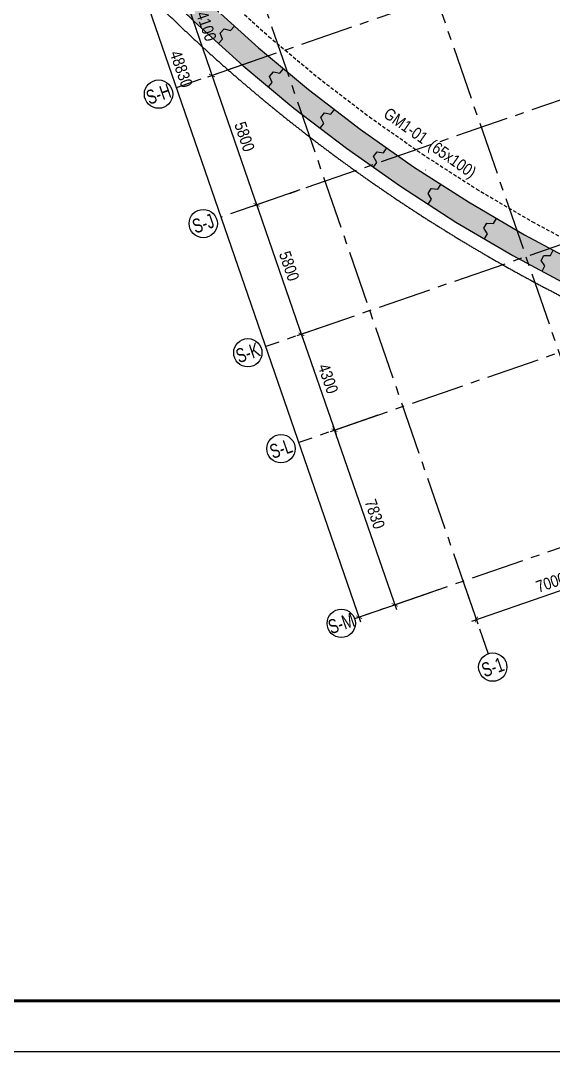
# Model space of a CAD drawing. Header units: millimetres. Extents: x -1534340 to 1713810, y -1348191 to 1114081.
# Drawn here: x 670332 to 692903, y -366824 to -323149 of the extents above; entities that cross this region are included whole.
import ezdxf
from ezdxf.enums import TextEntityAlignment as Align
from ezdxf.xclip import XClip

# ---------------------------------------------------------------- set-up
doc = ezdxf.new("R2010")
doc.units = ezdxf.units.MM
doc.header["$LTSCALE"] = 100
doc.header["$XCLIPFRAME"] = 0
doc.header["$PDMODE"] = 32
doc.header["$PDSIZE"] = 2.5
for name, pattern in [('CENTER2', [1.125, 0.75, -0.125, 0.125, -0.125]), ('DASHED', [4.5, 3, -1.5]), ('Xref_ST_MBDV Cot vach 30.7.2022$0$DASHDOT', [1, 0.5, -0.25, 0, -0.25])]:
    doc.linetypes.add(name, pattern=pattern)
for name, color, linetype in [('ccu11-Dim', 8, 'Continuous'), ('ccu11-Khuat', 9, 'DASHED'), ('ccu12-Text', 31, 'Continuous'), ('ccu12-Truc', 13, 'CENTER2'), ('KT-Dim', 8, 'Continuous'), ('Xref_ST_MBDV Cot vach 30.7.2022$0$Xref_ST_MBDV Cot vach 30.7.2022|Xref_ST_MBDV Cot vach 30.7.2022|Xref_ST_MBDV Cot vach 30.7.2022|Xref_ST_MBDV Cot vach 30.7.2022|A-CORE-OTLN', 2, 'Continuous'), ('Xref_ST_MBDV Cot vach 30.7.2022$0$Xref_ST_MBDV Cot vach 30.7.2022|Xref_ST_MBDV Cot vach 30.7.2022|Xref_ST_MBDV Cot vach 30.7.2022|Xref_ST_MBDV Cot vach 30.7.2022|A-WALL-PATT', 251, 'Continuous'), ('Xref_ST_MBDV Cot vach 30.7.2022$0$Xref_ST_MBDV Cot vach 30.7.2022|Xref_ST_MBDV Cot vach 30.7.2022|Xref_ST_MBDV Cot vach 30.7.2022|Xref_ST_MBDV Cot vach 30.7.2022|ccu12-Thay', 7, 'Continuous'), ('Xref_ST_MBDV Cot vach 30.7.2022$0$Xref_ST_MBDV Cot vach 30.7.2022|Xref_ST_MBDV Cot vach 30.7.2022|Xref_ST_MBDV Cot vach 30.7.2022|Xref_ST_MBDV Cot vach 30.7.2022|Site_plot line', 1, 'Xref_ST_MBDV Cot vach 30.7.2022$0$DASHDOT'), ('Xref_ST_MBDV Cot vach 30.7.2022|Xref_ST_MBDV Cot vach 30.7.2022|Xref_ST_MBDV Cot vach 30.7.2022|Xref_ST_MBDV Cot vach 30.7.2022|A-GRID-SYM', 50, 'Continuous')]:
    doc.layers.add(name, color=color, linetype=linetype)
doc.layers.add('ccu12-Tencaukien', color=9, linetype='Continuous', lineweight=15)
doc.layers.add('KT-Net thay', color=7, linetype='Continuous', lineweight=15)
doc.styles.add('Arial Narrow', font='ARIALN.TTF')
doc.styles.add('HBA-Text', font='GOTHIC.TTF')
doc.dimstyles.new('ccu12-200', dxfattribs={"dimscale": 200, "dimtxt": 2.5, "dimasz": 1, "dimexe": 1, "dimexo": 2, "dimgap": 1, "dimtad": 1, "dimdec": 0, "dimrnd": 5, "dimdsep": 46, "dimtxsty": 'Arial Narrow', "dimblk": 'ARCHTICK', "dimcen": -1, "dimdle": 1, "dimclrd": 256, "dimclre": 256, "dimclrt": 3, "dimadec": 0, "dimazin": 2, "dimtfac": 0.1, "dimtdec": 0, "dimtmove": 0, "dimatfit": 1, "dimldrblk": 'ARCHTICK', "dimfxl": 1, "dimtvp": 0.833333, "dimtolj": 1, "dimtzin": 12, "dimarcsym": 0})

# ---------------------------------------------------------------- blocks, each defined once
blk = doc.blocks.new('Khung ten_A1', base_point=(-3406704, 253379))
at = {"layer": 'Defpoints', "color": 1}
blk.add_lwpolyline([(84100, 0), (84100, 59471), (0, 59471), (0, 0)], close=True, dxfattribs=at)
at = {"layer": 'KT-Net thay', "const_width": 60}
blk.add_lwpolyline([(2700, 1071), (83100, 1071), (83100, 58471), (2700, 58471)], close=True, dxfattribs=at)
blk = doc.blocks.new('Xref_ST_MBDV Cot vach 30.7.2022$0$Tuong Vay01-flat-1')
at = {"layer": 'Xref_ST_MBDV Cot vach 30.7.2022$0$Xref_ST_MBDV Cot vach 30.7.2022|Xref_ST_MBDV Cot vach 30.7.2022|Xref_ST_MBDV Cot vach 30.7.2022|Xref_ST_MBDV Cot vach 30.7.2022|A-WALL-PATT'}
h = blk.add_hatch(dxfattribs=at)
h.set_pattern_fill('ACET-2D-VATLIEU04', color=256, scale=50, pattern_type=2)
h.set_pattern_definition([(50, (-11139561.84, -1407213.45), (-225.902474, 189.5546825), [37.5, -412.5]), (355, (-11139561.84, -1407213.45), (32.127212, 367.215716), [30, -330]), (100.4514, (-11139531.95, -1407216.06), (-341.231527, -62.944187), [31.870095, -350.571056]), (46.1842, (-11139561.84, -1407113.45), (-319.180497, 306.252097), [56.25, -618.75]), (96.6356, (-11139517.37, -1407120.34), (-516.995922, -60.144022), [47.805144, -525.8565]), (351.1842, (-11139561.84, -1407113.45), (84.740774, 546.39543), [45, -495]), (21, (-11139511.84, -1407138.45), (-105.680822, 275.3079534), [37.5, -412.5]), (326, (-11139511.84, -1407138.45), (206.128805, 305.59852), [30, -330]), (71.4514, (-11139486.97, -1407155.22), (-328.963765, 110.380101), [31.870095, -350.571056]), (37.5, (-11139561.84, -1407213.45), (-78.1345294, 101.8269012), [0, -326, 0, -335, 0, -331.25]), (7.5, (-11139561.84, -1407213.45), (-23.2793464, 176.824191), [0, -191, 0, -318.5, 0, -126.25]), (327.5, (-11139673.34, -1407213.45), (71.9444175, 112.9301145), [0, -125, 0, -390, 0, -517.5000003]), (317.5, (-11139723.34, -1407213.45), (158.0205496, 172.449169), [0, -162.5, 0, -259, 0, -367.5]), (45, (-11139561.84, -1407213.45), (-150.260191, 150.260191), []), (45, (-11139561.84, -1407152.2), (-150.260191, 150.260191), [])])
h.paths.add_polyline_path([(-82665, -118500), (-81837, -121132), (-80903, -123728), (-79863, -126284), (-78720, -128795), (-77475, -131258), (-76131, -133667), (-74689, -136020), (-73153, -138312), (-71525, -140539), (-69807, -142699), (-68002, -144786), (-66114, -146798), (-64145, -148731), (-62100, -150582), (-59980, -152349), (-57790, -154027), (-55533, -155614), (-53213, -157109), (-50835, -158507), (-48401, -159807), (-45916, -161007), (-43385, -162104), (-40811, -163097), (-38198, -163985), (-35551, -164765), (-32875, -165436), (-30174, -165998), (-27451, -166448), (-24702, -166789), (-4397, -168938), (36420, -167648), (41836, -160719), (12445, -24368), (8473, -9249), (-4719, -5521), (-10557, -9947), (-34021, -27848), (-39777, -32009), (-41249, -35294), (-45787, -38574), (-49368, -38942), (-57644, -44924), (-59845, -46601), (-61969, -48362), (-64020, -50208), (-65993, -52137), (-67887, -54144), (-69696, -56226), (-71420, -58381), (-73054, -60604), (-74596, -62892), (-76043, -65242), (-77394, -67648), (-78645, -70107), (-79794, -72615), (-80841, -75168), (-81782, -77762), (-82617, -80392), (-83343, -83054), (-83961, -85743), (-84468, -88455), (-84865, -91186), (-85149, -93930), (-85321, -96684), (-85381, -99530), (-85329, -102201), (-85163, -104955), (-84886, -107701), (-84496, -110432), (-83996, -113146), (-83385, -115836)], flags=16)
h.paths.add_polyline_path([(-83625, -118781), (-82785, -121452), (-81837, -124086), (-80781, -126680), (-79621, -129228), (-78358, -131727), (-76994, -134172), (-75531, -136560), (-73973, -138886), (-72320, -141146), (-70577, -143337), (-68746, -145455), (-66829, -147497), (-64832, -149459), (-62755, -151337), (-60604, -153130), (-58382, -154833), (-56092, -156444), (-53738, -157960), (-51324, -159379), (-48854, -160699), (-46333, -161916), (-43764, -163030), (-41151, -164038), (-38500, -164938), (-35814, -165730), (-33098, -166411), (-30357, -166981), (-27595, -167438), (-24816, -167783), (-4434, -169940), (36920, -168633), (42913, -160966), (13418, -24135), (9295, -8442), (-4926, -4424), (-11163, -9151), (-34617, -27045), (-40580, -31355), (-42052, -34640), (-46156, -37607), (-49737, -37975), (-58240, -44121), (-60467, -45819), (-62623, -47605), (-64704, -49479), (-66707, -51435), (-68628, -53472), (-70465, -55586), (-72214, -57772), (-73872, -60029), (-75437, -62350), (-76905, -64734), (-78276, -67176), (-79545, -69672), (-80712, -72217), (-81774, -74808), (-82729, -77440), (-83576, -80109), (-84314, -82810), (-84940, -85539), (-85455, -88291), (-85857, -91062), (-86146, -93847), (-86321, -96642), (-86382, -99529), (-86328, -102241), (-86160, -105036), (-85879, -107821), (-85484, -110593), (-84976, -113347), (-84356, -116078)])
at = {"layer": 'Xref_ST_MBDV Cot vach 30.7.2022$0$Xref_ST_MBDV Cot vach 30.7.2022|Xref_ST_MBDV Cot vach 30.7.2022|Xref_ST_MBDV Cot vach 30.7.2022|Xref_ST_MBDV Cot vach 30.7.2022|A-CORE-OTLN', "color": 6}
for points in [[(-66829, -147497), (-64832, -149459), (-62755, -151337), (-60604, -153130), (-58382, -154833), (-56092, -156444), (-53738, -157960), (-51324, -159379), (-48854, -160699), (-46333, -161916), (-43764, -163030), (-41151, -164038), (-38500, -164938), (-35814, -165730), (-33098, -166411), (-30357, -166981), (-27595, -167438), (-24816, -167783)], [(-64145, -148731), (-62100, -150582), (-59980, -152349), (-57790, -154027), (-55533, -155614), (-53213, -157109), (-50835, -158507), (-48401, -159807), (-45916, -161007), (-43385, -162104), (-40811, -163097), (-38198, -163985), (-35551, -164765), (-32875, -165436), (-30174, -165998), (-27451, -166448), (-24702, -166789)]]:
    blk.add_lwpolyline(points, dxfattribs=at)
at = {"layer": 'Xref_ST_MBDV Cot vach 30.7.2022$0$Xref_ST_MBDV Cot vach 30.7.2022|Xref_ST_MBDV Cot vach 30.7.2022|Xref_ST_MBDV Cot vach 30.7.2022|Xref_ST_MBDV Cot vach 30.7.2022|ccu12-Thay', "ltscale": 10}
for points in [[(-63793, -150398), (-63626, -150213), (-63727, -149952), (-63560, -149767), (-63290, -149842), (-63123, -149657)], [(-61680, -152234), (-61520, -152042), (-61632, -151786), (-61472, -151593), (-61200, -151657), (-61040, -151465)], [(-59493, -153981), (-59341, -153783), (-59464, -153532), (-59311, -153333), (-59037, -153386), (-58885, -153188)], [(-57237, -155639), (-57093, -155434), (-57226, -155188), (-57082, -154983), (-56805, -155025), (-56661, -154821)], [(-54915, -157202), (-54779, -156992), (-54922, -156752), (-54787, -156541), (-54508, -156572), (-54373, -156362)], [(-52531, -158670), (-52404, -158455), (-52557, -158220), (-52430, -158004), (-52151, -158023), (-52024, -157808)], [(-50089, -160039), (-49971, -159819), (-50133, -159590), (-50015, -159370), (-49736, -159377), (-49618, -159157)]]:
    blk.add_lwpolyline(points, dxfattribs=at)
at = {"layer": 'Xref_ST_MBDV Cot vach 30.7.2022$0$Xref_ST_MBDV Cot vach 30.7.2022|Xref_ST_MBDV Cot vach 30.7.2022|Xref_ST_MBDV Cot vach 30.7.2022|Xref_ST_MBDV Cot vach 30.7.2022|Site_plot line', "ltscale": 5000}
blk.add_arc((-17764, -99529), 69167, 126.14636, 263.7927, dxfattribs=at)
blk = doc.blocks.new('GRID-SYM-flat-90')
at = {"layer": 'Xref_ST_MBDV Cot vach 30.7.2022|Xref_ST_MBDV Cot vach 30.7.2022|Xref_ST_MBDV Cot vach 30.7.2022|Xref_ST_MBDV Cot vach 30.7.2022|A-GRID-SYM'}
blk.add_circle((0, 0, 0), 900, dxfattribs=at)
at = {"layer": 'Xref_ST_MBDV Cot vach 30.7.2022|Xref_ST_MBDV Cot vach 30.7.2022|Xref_ST_MBDV Cot vach 30.7.2022|Xref_ST_MBDV Cot vach 30.7.2022|A-GRID-SYM', "style": 'HBA-Text'}
blk.add_attdef('GRID', text='', height=900, rotation=19.04714, dxfattribs=at).set_placement((0, 0, 0), align=Align.MIDDLE_CENTER)
blk = doc.blocks.new('GRID-SYM-flat-91')
at = {"layer": 'Xref_ST_MBDV Cot vach 30.7.2022|Xref_ST_MBDV Cot vach 30.7.2022|Xref_ST_MBDV Cot vach 30.7.2022|Xref_ST_MBDV Cot vach 30.7.2022|A-GRID-SYM'}
blk.add_circle((0, 0, 0), 900, dxfattribs=at)
at = {"layer": 'Xref_ST_MBDV Cot vach 30.7.2022|Xref_ST_MBDV Cot vach 30.7.2022|Xref_ST_MBDV Cot vach 30.7.2022|Xref_ST_MBDV Cot vach 30.7.2022|A-GRID-SYM', "style": 'HBA-Text'}
blk.add_attdef('GRID', text='', height=900, rotation=19.04714, dxfattribs=at).set_placement((0, 0, 0), align=Align.MIDDLE_CENTER)
blk = doc.blocks.new('GRID-SYM-flat-103')
at = {"layer": 'Xref_ST_MBDV Cot vach 30.7.2022|Xref_ST_MBDV Cot vach 30.7.2022|Xref_ST_MBDV Cot vach 30.7.2022|Xref_ST_MBDV Cot vach 30.7.2022|A-GRID-SYM'}
blk.add_circle((0, 0, 0), 900, dxfattribs=at)
at = {"layer": 'Xref_ST_MBDV Cot vach 30.7.2022|Xref_ST_MBDV Cot vach 30.7.2022|Xref_ST_MBDV Cot vach 30.7.2022|Xref_ST_MBDV Cot vach 30.7.2022|A-GRID-SYM', "style": 'HBA-Text'}
blk.add_attdef('GRID', text='', height=900, rotation=19.04714, dxfattribs=at).set_placement((0, 0, 0), align=Align.MIDDLE_CENTER)
blk = doc.blocks.new('GRID-SYM-flat-104')
at = {"layer": 'Xref_ST_MBDV Cot vach 30.7.2022|Xref_ST_MBDV Cot vach 30.7.2022|Xref_ST_MBDV Cot vach 30.7.2022|Xref_ST_MBDV Cot vach 30.7.2022|A-GRID-SYM'}
blk.add_circle((0, 0, 0), 900, dxfattribs=at)
at = {"layer": 'Xref_ST_MBDV Cot vach 30.7.2022|Xref_ST_MBDV Cot vach 30.7.2022|Xref_ST_MBDV Cot vach 30.7.2022|Xref_ST_MBDV Cot vach 30.7.2022|A-GRID-SYM', "style": 'HBA-Text'}
blk.add_attdef('GRID', text='', height=900, rotation=19.04714, dxfattribs=at).set_placement((0, 0, 0), align=Align.MIDDLE_CENTER)
blk = doc.blocks.new('_ARCHTICK')
at = {"color": 0, "linetype": 'ByBlock', "const_width": 0.15}
blk.add_lwpolyline([(-0.5, -0.5), (0.5, 0.5)], dxfattribs=at)
blk = doc.blocks.new('*D1107')
at = {"layer": 'Defpoints', "color": 0, "transparency": 16777216}
for p in [(315132, -77706, 0), (316470, -81582, 0), (314259, -82345)]:
    blk.add_point(p, dxfattribs=at)
at = {"layer": 'KT-Dim', "lineweight": -2, "transparency": 16777216}
for p, q in [((314754, -77837), (312732, -78535)), ((312856, -78280), (314324, -82534)), ((316092, -81712), (314070, -82410))]:
    blk.add_line(p, q, dxfattribs=at)
at = {"layer": 'KT-Dim', "lineweight": -2, "transparency": 16777216, "xscale": 200, "yscale": 200, "zscale": 200}
for p, rotation in [((312921, -78469), 109.0471379636341), ((314259, -82345), 289.0471379636341)]:
    blk.add_blockref('_ARCHTICK', p, dxfattribs=dict(at, rotation=rotation))
at = {"layer": 'KT-Dim', "color": 3, "transparency": 16777216, "insert": (314021, -80259), "char_height": 500, "attachment_point": 5, "rotation": 289.0471, "style": 'Arial Narrow'}
blk.add_mtext('\\A1;4100', dxfattribs=at)
blk = doc.blocks.new('*D1108')
at = {"layer": 'Defpoints', "color": 0, "transparency": 16777216}
for p in [(316470, -81582, 0), (318361, -87065, 0), (316152, -87827)]:
    blk.add_point(p, dxfattribs=at)
at = {"layer": 'KT-Dim', "lineweight": -2, "transparency": 16777216}
for p, q in [((316092, -81712), (314070, -82410)), ((314194, -82156), (316217, -88016)), ((317983, -87195), (315963, -87893))]:
    blk.add_line(p, q, dxfattribs=at)
at = {"layer": 'KT-Dim', "lineweight": -2, "transparency": 16777216, "xscale": 200, "yscale": 200, "zscale": 200}
for p, rotation in [((314259, -82345), 109.0471379636341), ((316152, -87827), 289.0471379636341)]:
    blk.add_blockref('_ARCHTICK', p, dxfattribs=dict(at, rotation=rotation))
at = {"layer": 'KT-Dim', "color": 3, "transparency": 16777216, "insert": (315636, -84937), "char_height": 500, "attachment_point": 5, "rotation": 289.0471, "style": 'Arial Narrow'}
blk.add_mtext('\\A1;5800', dxfattribs=at)
blk = doc.blocks.new('*D1109')
at = {"layer": 'Defpoints', "color": 0, "transparency": 16777216}
for p in [(306861, -58345, 0), (323836, -104143), (320491, -105298)]:
    blk.add_point(p, dxfattribs=at)
at = {"layer": 'KT-Dim', "lineweight": -2, "transparency": 16777216}
for p, q in [((306483, -58476), (304366, -59206)), ((304490, -58952), (320556, -105487)), ((323458, -104273), (320302, -105363))]:
    blk.add_line(p, q, dxfattribs=at)
at = {"layer": 'KT-Dim', "lineweight": -2, "transparency": 16777216, "xscale": 200, "yscale": 200, "zscale": 200}
for p, rotation in [((304555, -59141), 109.0471379636341), ((320491, -105298), 289.0471379636341)]:
    blk.add_blockref('_ARCHTICK', p, dxfattribs=dict(at, rotation=rotation))
at = {"layer": 'KT-Dim', "color": 3, "transparency": 16777216, "insert": (312954, -82071), "char_height": 500, "attachment_point": 5, "rotation": 289.0471, "style": 'Arial Narrow'}
blk.add_mtext('\\A1;48830', dxfattribs=at)
blk = doc.blocks.new('*D1110')
at = {"layer": 'Defpoints', "color": 0, "transparency": 16777216}
for p in [(318361, -87065, 0), (320256, -92546, 0), (318043, -93310)]:
    blk.add_point(p, dxfattribs=at)
at = {"layer": 'KT-Dim', "lineweight": -2, "transparency": 16777216}
for p, q in [((317983, -87195), (315961, -87893)), ((316085, -87639), (318108, -93500)), ((319877, -92677), (317854, -93376))]:
    blk.add_line(p, q, dxfattribs=at)
at = {"layer": 'KT-Dim', "lineweight": -2, "transparency": 16777216, "xscale": 200, "yscale": 200, "zscale": 200}
for p, rotation in [((316150, -87828), 109.0471379636341), ((318043, -93310), 289.0471379636341)]:
    blk.add_blockref('_ARCHTICK', p, dxfattribs=dict(at, rotation=rotation))
at = {"layer": 'KT-Dim', "color": 3, "transparency": 16777216, "insert": (317527, -90421), "char_height": 500, "attachment_point": 5, "rotation": 289.0471, "style": 'Arial Narrow'}
blk.add_mtext('\\A1;5800', dxfattribs=at)
blk = doc.blocks.new('*D1111')
at = {"layer": 'Defpoints', "color": 0, "transparency": 16777216}
for p in [(320256, -92546, 0), (321659, -96611, 0), (319448, -97374)]:
    blk.add_point(p, dxfattribs=at)
at = {"layer": 'KT-Dim', "lineweight": -2, "transparency": 16777216}
for p, q in [((319877, -92677), (317856, -93375)), ((317979, -93121), (319513, -97563)), ((321281, -96742), (319259, -97440))]:
    blk.add_line(p, q, dxfattribs=at)
at = {"layer": 'KT-Dim', "lineweight": -2, "transparency": 16777216, "xscale": 200, "yscale": 200, "zscale": 200}
for p, rotation in [((318045, -93310), 109.0471379636341), ((319448, -97374), 289.0471379636341)]:
    blk.add_blockref('_ARCHTICK', p, dxfattribs=dict(at, rotation=rotation))
at = {"layer": 'KT-Dim', "color": 3, "transparency": 16777216, "insert": (319177, -95193), "char_height": 500, "attachment_point": 5, "rotation": 289.0471, "style": 'Arial Narrow'}
blk.add_mtext('\\A1;4300', dxfattribs=at)
blk = doc.blocks.new('*D1112')
at = {"layer": 'Defpoints', "color": 0, "transparency": 16777216}
for p in [(321659, -96611, 0), (324214, -104012, 0), (322003, -104776)]:
    blk.add_point(p, dxfattribs=at)
at = {"layer": 'KT-Dim', "lineweight": -2, "transparency": 16777216}
for p, q in [((321281, -96742), (319259, -97440)), ((319383, -97185), (322069, -104965)), ((323836, -104143), (321814, -104841))]:
    blk.add_line(p, q, dxfattribs=at)
at = {"layer": 'KT-Dim', "lineweight": -2, "transparency": 16777216, "xscale": 200, "yscale": 200, "zscale": 200}
for p, rotation in [((319448, -97374), 109.0471379636341), ((322003, -104776), 289.0471379636341)]:
    blk.add_blockref('_ARCHTICK', p, dxfattribs=dict(at, rotation=rotation))
at = {"layer": 'KT-Dim', "color": 3, "transparency": 16777216, "insert": (321156, -100926), "char_height": 500, "attachment_point": 5, "rotation": 289.0471, "style": 'Arial Narrow'}
blk.add_mtext('\\A1;7830', dxfattribs=at)
blk = doc.blocks.new('*D1148')
at = {"layer": 'Defpoints', "color": 0, "transparency": 16777216}
for p in [(331515, -101492), (332074, -103111), (324898, -103776)]:
    blk.add_point(p, dxfattribs=at)
at = {"layer": 'KT-Dim', "lineweight": -2, "transparency": 16777216}
for p, q in [((331645, -101870), (332139, -103300)), ((325268, -105460), (332263, -103045)), ((325029, -104154), (325522, -105584))]:
    blk.add_line(p, q, dxfattribs=at)
at = {"layer": 'KT-Dim', "lineweight": -2, "transparency": 16777216, "xscale": 200, "yscale": 200, "zscale": 200}
for p, rotation in [((332074, -103111), 19.04713796363416), ((325457, -105395), 199.0471379636342)]:
    blk.add_blockref('_ARCHTICK', p, dxfattribs=dict(at, rotation=rotation))
at = {"layer": 'KT-Dim', "color": 3, "transparency": 16777216, "insert": (328617, -103823), "char_height": 500, "attachment_point": 5, "rotation": 19.0471, "style": 'Arial Narrow'}
blk.add_mtext('\\A1;7000', dxfattribs=at)
blk = doc.blocks.new('*U704')
at = {"layer": 'ccu12-Tencaukien', "color": 8, "ltscale": 10000}
blk.add_line((361, -155), (354, -155), dxfattribs=at)
at = {"layer": 'ccu12-Text', "color": 2, "style": 'Arial Narrow', "width": 0.8}
blk.add_attdef('SH', text='', height=300, dxfattribs=at).set_placement((276, 6), align=Align.BOTTOM_RIGHT)
at = {"layer": 'ccu12-Text', "color": 31, "style": 'Arial Narrow', "width": 0.8}
for tag, p in [('(', (508, -75)), ('KT', (633, -75)), (')', (963, -75))]:
    blk.add_attdef(tag, text='', height=250, dxfattribs=at).set_placement(p, align=Align.BOTTOM_LEFT)
blk = doc.blocks.new('Grid-ST-flat-3')
at = {"layer": 'ccu12-Truc', "ltscale": 30}
for p, q in [((313485.4, -49270.1), (332574.6, -104561.6)), ((306868.6, -51554.5), (325957.9, -106846)), ((377595.9, -60477.9), (312746.7, -82867)), ((377787.3, -66547.8), (314639.5, -88349.4)), ((368131.1, -76017.5), (316532.3, -93831.9)), ((369534.4, -80082.1), (317935.6, -97896.5)), ((362499.4, -90794.4), (320490.9, -105297.8))]:
    blk.add_line(p, q, dxfattribs=at)
at = {"layer": 'KT-Dim'}
ref = blk.add_blockref('GRID-SYM-flat-103', (311992.9, -83134.8, 0), dxfattribs=dict(at, xscale=0.6666666666666666, yscale=0.6666666666666666, zscale=0.6666666666666666))
ref.add_attrib('GRID', 'S-H', dxfattribs={"layer": 'Xref_ST_MBDV Cot vach 30.7.2022|Xref_ST_MBDV Cot vach 30.7.2022|Xref_ST_MBDV Cot vach 30.7.2022|Xref_ST_MBDV Cot vach 30.7.2022|A-GRID-SYM', "height": 600, "rotation": 19, "style": 'HBA-Text', "width": 0.75}).set_placement((311992.9, -83134.8, 0), align=Align.MIDDLE_CENTER)
ref = blk.add_blockref('GRID-SYM-flat-91', (313885.7, -88617.3, 0), dxfattribs=dict(at, xscale=0.6666666666666666, yscale=0.6666666666666666, zscale=0.6666666666666666))
ref.add_attrib('GRID', 'S-J', dxfattribs={"layer": 'Xref_ST_MBDV Cot vach 30.7.2022|Xref_ST_MBDV Cot vach 30.7.2022|Xref_ST_MBDV Cot vach 30.7.2022|Xref_ST_MBDV Cot vach 30.7.2022|A-GRID-SYM', "height": 600, "rotation": 19, "style": 'HBA-Text', "width": 0.75}).set_placement((313885.7, -88617.3, 0), align=Align.MIDDLE_CENTER)
ref = blk.add_blockref('GRID-SYM-flat-90', (315776.1, -94093, 0), dxfattribs=dict(at, xscale=0.6666666666666666, yscale=0.6666666666666666, zscale=0.6666666666666666))
ref.add_attrib('GRID', 'S-K', dxfattribs={"layer": 'Xref_ST_MBDV Cot vach 30.7.2022|Xref_ST_MBDV Cot vach 30.7.2022|Xref_ST_MBDV Cot vach 30.7.2022|Xref_ST_MBDV Cot vach 30.7.2022|A-GRID-SYM', "height": 600, "rotation": 19, "style": 'HBA-Text', "width": 0.75}).set_placement((315776.1, -94093, 0), align=Align.MIDDLE_CENTER)
ref = blk.add_blockref('GRID-SYM-flat-104', (317179.4, -98157.6, 0), dxfattribs=dict(at, xscale=0.6666666666666666, yscale=0.6666666666666666, zscale=0.6666666666666666))
ref.add_attrib('GRID', 'S-L', dxfattribs={"layer": 'Xref_ST_MBDV Cot vach 30.7.2022|Xref_ST_MBDV Cot vach 30.7.2022|Xref_ST_MBDV Cot vach 30.7.2022|Xref_ST_MBDV Cot vach 30.7.2022|A-GRID-SYM', "height": 600, "rotation": 19, "style": 'HBA-Text', "width": 0.75}).set_placement((317179.4, -98157.6, 0), align=Align.MIDDLE_CENTER)
ref = blk.add_blockref('GRID-SYM-flat-104', (319734.7, -105558.9, 0), dxfattribs=dict(at, xscale=0.6666666666666666, yscale=0.6666666666666666, zscale=0.6666666666666666))
ref.add_attrib('GRID', 'S-M', dxfattribs={"layer": 'Xref_ST_MBDV Cot vach 30.7.2022|Xref_ST_MBDV Cot vach 30.7.2022|Xref_ST_MBDV Cot vach 30.7.2022|Xref_ST_MBDV Cot vach 30.7.2022|A-GRID-SYM', "height": 600, "rotation": 19, "style": 'HBA-Text', "width": 0.75}).set_placement((319734.7, -105558.9, 0), align=Align.MIDDLE_CENTER)
ref = blk.add_blockref('GRID-SYM-flat-103', (326153.7, -107413.2, 0), dxfattribs=dict(at, xscale=0.6666666666666666, yscale=0.6666666666666666, zscale=0.6666666666666666))
ref.add_attrib('GRID', 'S-1', dxfattribs={"layer": 'Xref_ST_MBDV Cot vach 30.7.2022|Xref_ST_MBDV Cot vach 30.7.2022|Xref_ST_MBDV Cot vach 30.7.2022|Xref_ST_MBDV Cot vach 30.7.2022|A-GRID-SYM', "height": 600, "rotation": 19, "style": 'HBA-Text', "width": 0.75}).set_placement((326153.7, -107413.2, 0), align=Align.MIDDLE_CENTER)
for base, p1, p2, angle, picture, middle in [((320490.9, -105297.8, 0), (306860.8, -58345.3), (323836, -104142.9, 0), 109.04714, '*D1109', (312953.5, -82070.9, 0)), ((314259.2, -82345, 0), (315132, -77706.2, 0), (316470, -81581.7), 109.04714, '*D1107', (314020.5, -80258.6, 0)), ((316151.9, -87827.3, 0), (316469.9, -81581.6), (318360.7, -87064.7), 109.04714, '*D1108', (315635.9, -84937.5, 0)), ((318042.7, -93310.5, 0), (318360.7, -87064.7), (320255.6, -92546.5), 109.04714, '*D1110', (317526.7, -90420.6, 0)), ((319448, -97374.3, 0), (320255.6, -92546.5), (321658.8, -96611), 109.04714, '*D1111', (319176.8, -95193.5, 0)), ((322003.3, -104775.6, 0), (321658.8, -96611), (324214.1, -104012.4), 109.04714, '*D1112', (321156, -100926.4, 0)), ((332073.7, -103110.7), (324898.1, -103776.2), (331514.8, -101491.8), 19.04714, '*D1148', (328616.8, -103822.6))]:
    dim = blk.add_linear_dim(base=base, p1=p1, p2=p2, angle=angle, dimstyle='ccu12-200', dxfattribs=at)
    dim.commit()
    dim.dimension.update_dxf_attribs({"geometry": picture, "text_midpoint": middle})

msp = doc.modelspace()

# ---------------------------------------------------------------- linework, layer by layer
at = {"layer": 'ccu11-Khuat', "ltscale": 0.5}
msp.add_lwpolyline([(678814.1, -321982.7), (680840.3, -323816.2), (682939.7, -325565.5), (685108.7, -327227.7), (687343.7, -328800), (689641, -330279.8), (691996.8, -331664.7), (694407.1, -332952.3), (696867.9, -334140.5), (699375.2, -335227.3), (701924.7, -336210.9), (704512.2, -337089.7), (707133.4, -337862.2), (709783.9, -338527.1), (712459.4, -339083.3), (715155.3, -339529.9), (717885.9, -339868.4)], dxfattribs=at)

# ---------------------------------------------------------------- block references
ref = msp.add_blockref('Xref_ST_MBDV Cot vach 30.7.2022$0$Tuong Vay01-flat-1', (742513.6, -173724.8))
XClip(ref).set_block_clipping_path([(-91541.6736345236, -190955.6682973447), (52438.3255017358, -76158.0499385341)])
msp.add_blockref('Grid-ST-flat-3', (364182, -243129.8))
at = {"layer": 'ccu11-Dim', "xscale": 2.000000000621877, "yscale": 2.000000000621877, "zscale": 2.000000000621877}
msp.add_blockref('Khung ten_A1', (-6167836.4, 139934.6), dxfattribs=at)
at = {"layer": 'ccu12-Tencaukien', "extrusion": (-2.04924e-07, -1.05395e-06, 1)}
ref = msp.add_blockref('*U704', (687360.7, -328787.1, -0.8), dxfattribs=dict(at, xscale=1.815893337873055, yscale=1.815893337873055, zscale=1.815893337873055, rotation=304.4109491826309))
ref.add_attrib('KT', '(65x100)', dxfattribs={"color": 31, "extrusion": (-2.04924e-07, -1.05395e-06, 1), "height": 500, "rotation": 324.87402, "style": 'Arial Narrow'}).set_placement((687471.8, -328674.1, 0.2), align=Align.BOTTOM_LEFT)
ref.add_attrib('SH', 'GM1-01', dxfattribs={"color": 2, "extrusion": (-2.04924e-07, -1.05395e-06, 1), "height": 500, "rotation": 324.87402, "style": 'Arial Narrow'}).set_placement((687268.4, -328520.1, 0.2), align=Align.BOTTOM_RIGHT)

doc.saveas('drawing.dxf')
